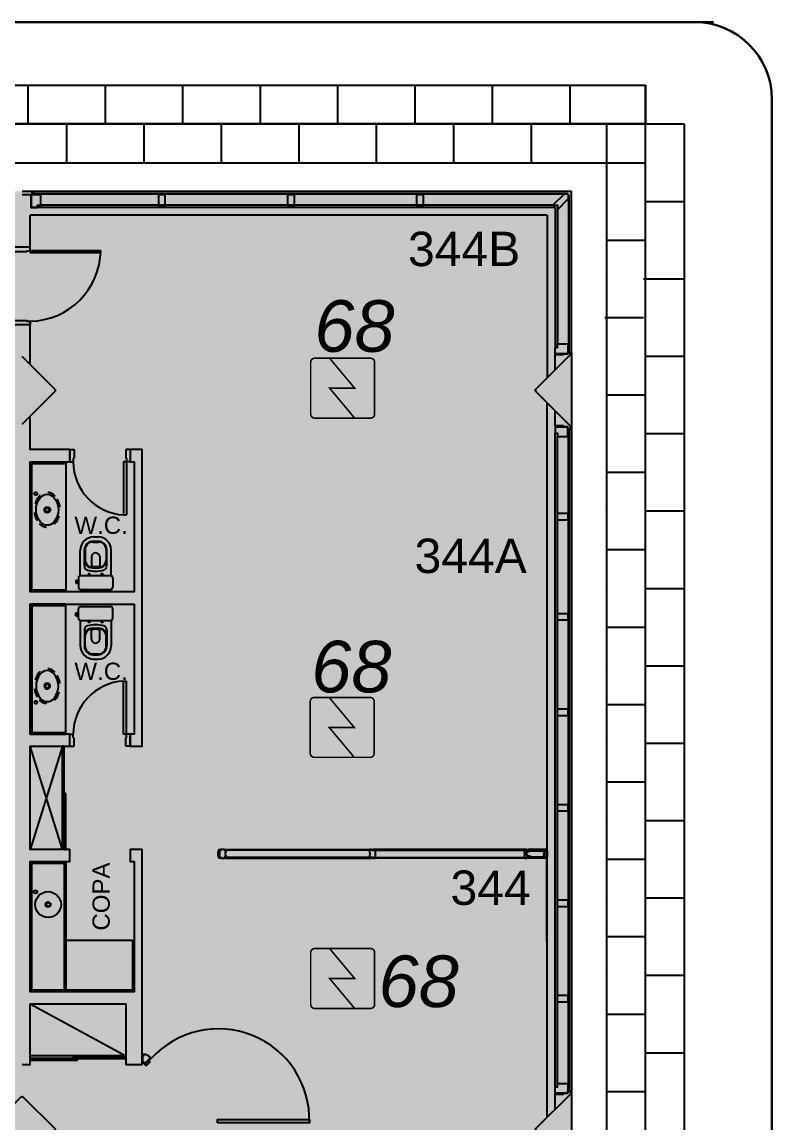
# Model space of a CAD drawing. Header units: metres. Extents: x -331 to 2982, y 362 to 2539.
# Drawn here: x 863.99 to 872.71, y 2226.89 to 2239.7 of the extents above; entities that cross this region are included whole.
import ezdxf

# ---------------------------------------------------------------- set-up
doc = ezdxf.new("R2010")
doc.units = ezdxf.units.M
doc.linetypes.add('XR_BL2_3 PAV$0$CONTINUOUS', pattern=[0])
doc.linetypes.add('XR_BL2_3 PAV$0$HIDDEN', pattern=[0.375, 0.25, -0.125])
doc.layers.get('0').update_dxf_attribs({"color": 251})
doc.layers.add('_corredores', color=251, linetype='Continuous', plot=False)
doc.layers.add('_salas', color=251, linetype='Continuous', plot=False)
for name, color, linetype in [('ALV', 251, 'Continuous'), ('CX', 251, 'Continuous'), ('Det', 251, 'Continuous'), ('DET. FUMAÇA', 1, 'Continuous'), ('Detector_antigo', 84, 'Continuous'), ('Div', 251, 'Continuous'), ('Est', 251, 'Continuous'), ('Mob', 251, 'Continuous'), ('Texto_Salas', 251, 'Continuous'), ('vid', 251, 'Continuous'), ('Zlixo01', 251, 'Continuous')]:
    doc.layers.add(name, color=color, linetype=linetype)
doc.layers.add('Botoeira_antiga', color=74, linetype='Continuous', lineweight=30)
doc.styles.add('ARIAL', font='arial.ttf')
doc.styles.add('X3G_ENTITY_1416C41F', font='arial.ttf', dxfattribs={"height": 0.6})
doc.styles.add('X3G_ENTITY_1422868D', font='arial.ttf', dxfattribs={"height": 0.4})
doc.styles.add('X3G_ENTITY_1422868E', font='arial.ttf', dxfattribs={"height": 0.4})
doc.styles.add('X3G_ENTITY_1422868F', font='arial.ttf', dxfattribs={"height": 0.4})

# ---------------------------------------------------------------- blocks, each defined once
blk = doc.blocks.new('XR_BL2_3 PAV$0$PERFIL_UNIT_12')
at = {"layer": 'CX'}
blk.add_lwpolyline([(0, 0.12), (-0.08, 0.12), (-0.08, 0), (0, 0)], close=True, dxfattribs=at)
blk = doc.blocks.new('XR_BL2_3 PAV$0$perfil_cc')
at = {"layer": 'CX'}
for p, q in [((-0.115, 0.117), (-0.115, -0.029)), ((-0.115, -0.029), (-0.115, 0.117))]:
    blk.add_line(p, q, dxfattribs=at)
blk.add_lwpolyline([(0, 0.12), (-0.08, 0.12), (-0.115, 0.12), (-0.115, -0.029), (-0.085, -0.029), (-0.085, -0.028), (-0.04, -0.028), (-0.04, 0), (0, 0)], close=True, dxfattribs=at)
blk = doc.blocks.new('Detector de fumaça')
at = {"layer": 'DET. FUMAÇA', "linetype": 'Continuous', "lineweight": 15, "const_width": 0.0187}
blk.add_lwpolyline([(774.599, 539.816), (775.249, 539.816, -0.414214), (775.296, 539.769), (775.296, 539.167, -0.414214), (775.249, 539.12), (774.599, 539.12, -0.414214), (774.553, 539.167), (774.553, 539.769, -0.414214)], format="xyb", close=True, dxfattribs=at)
blk.add_lwpolyline([(774.773, 539.816), (775.064, 539.468), (774.773, 539.468), (775.064, 539.12)], dxfattribs=at)

msp = doc.modelspace()

# ---------------------------------------------------------------- hatches: boundary and pattern name
at = {"layer": '_corredores', "transparency": 33554508}
h = msp.add_hatch(color=256, dxfattribs=at)
h.dxf.hatch_style = 1
h.paths.add_polyline_path([(851.611, 2224.542), (870.381, 2224.542), (870.381, 2226.378), (870.191, 2226.378), (870.191, 2226.575), (870.005, 2226.762), (866.306, 2226.763), (866.29, 2226.729), (866.185, 2226.811), (865.424, 2227.572), (863.996, 2227.572), (862.567, 2227.572), (861.757, 2226.763), (861.722, 2226.763), (861.718, 2226.762), (861.705, 2226.761), (861.687, 2226.761), (858.092, 2226.763), (857.746, 2226.416), (857.399, 2226.763), (853.806, 2226.763), (853.79, 2226.729), (853.686, 2226.811), (852.924, 2227.572), (851.496, 2227.572), (849.749, 2227.572), (849.749, 2226.812), (849.609, 2226.812), (849.609, 2229.892), (844.805, 2229.892), (844.805, 2226.871), (844.864, 2226.812), (845.246, 2227.194), (845.628, 2226.812), (845.246, 2226.43), (844.805, 2226.871), (844.805, 2226.753), (844.815, 2226.763), (840.708, 2226.763), (840.376, 2226.43), (840.043, 2226.763), (836.436, 2226.763), (836.42, 2226.729), (836.316, 2226.811), (835.554, 2227.572), (834.126, 2227.572), (832.698, 2227.572), (831.888, 2226.763), (831.852, 2226.763), (831.849, 2226.762), (831.835, 2226.761), (831.817, 2226.761), (828.223, 2226.763), (827.876, 2226.416), (827.529, 2226.763), (823.936, 2226.763), (823.92, 2226.729), (823.815, 2226.811), (823.054, 2227.572), (821.626, 2227.572), (820.197, 2227.572), (819.387, 2226.763), (819.352, 2226.763), (819.348, 2226.762), (819.335, 2226.761), (819.317, 2226.761), (815.722, 2226.763), (815.376, 2226.416), (815.029, 2226.763), (811.436, 2226.763), (811.42, 2226.729), (811.315, 2226.811), (810.554, 2227.572), (809.126, 2227.572), (807.697, 2227.572), (806.887, 2226.763), (806.852, 2226.763), (806.848, 2226.762), (806.835, 2226.761), (806.817, 2226.761), (803.222, 2226.763), (802.876, 2226.416), (802.529, 2226.763), (798.936, 2226.763), (798.92, 2226.729), (798.815, 2226.811), (798.054, 2227.572), (796.626, 2227.572), (795.197, 2227.572), (794.387, 2226.763), (794.352, 2226.763), (794.348, 2226.762), (794.335, 2226.761), (794.317, 2226.761), (790.722, 2226.763), (790.376, 2226.416), (790.029, 2226.763), (786.436, 2226.763), (786.42, 2226.729), (786.315, 2226.811), (785.554, 2227.572), (784.126, 2227.572), (782.697, 2227.572), (781.887, 2226.763), (781.852, 2226.763), (781.848, 2226.762), (781.835, 2226.761), (781.817, 2226.761), (778.222, 2226.763), (777.876, 2226.416), (777.529, 2226.763), (773.936, 2226.763), (773.92, 2226.729), (773.816, 2226.811), (773.054, 2227.572), (771.626, 2227.572), (770.197, 2227.572), (769.387, 2226.763), (769.352, 2226.763), (769.348, 2226.762), (769.335, 2226.761), (769.317, 2226.761), (765.617, 2226.762), (765.431, 2226.575), (765.431, 2226.378), (765.241, 2226.378), (765.241, 2224.542), (770.086, 2224.542), (770.086, 2214.629), (770.226, 2214.629), (770.226, 2205.509), (767.338, 2205.509), (767.338, 2207.704), (766.211, 2207.704), (766.211, 2205.509), (751.111, 2205.509), (751.111, 2210.741), (749.911, 2210.741), (749.911, 2205.509), (746.061, 2205.509), (746.061, 2201.894), (748.431, 2201.894), (748.431, 2203.594), (748.031, 2203.594), (748.031, 2203.794), (754.456, 2203.794), (754.456, 2203.594), (754.131, 2203.594), (754.131, 2201.894), (754.456, 2201.894), (754.456, 2201.694), (754.456, 2201.169), (757.956, 2201.169), (757.956, 2203.569), (757.956, 2203.769), (768.011, 2203.769), (768.011, 2203.749), (768.816, 2203.749), (768.816, 2195.789), (767.986, 2195.789), (767.986, 2195.769), (762.346, 2195.769), (761.071, 2195.769), (761.071, 2193.044), (754.156, 2193.044), (752.481, 2193.044), (752.481, 2160.519), (752.481, 2157.069), (754.081, 2157.069), (754.081, 2160.544), (753.906, 2160.544), (753.906, 2163.419), (754.171, 2163.419), (754.171, 2187.629), (760.806, 2187.629), (760.806, 2187.719), (773.011, 2187.719), (775.861, 2187.719), (782.791, 2187.719), (782.791, 2190.319), (775.861, 2190.319), (772.986, 2190.319), (772.986, 2195.79), (771.756, 2195.789), (771.756, 2203.744), (773.121, 2203.744), (773.121, 2203.829), (845.141, 2203.829), (845.141, 2195.819), (845.261, 2195.819), (845.261, 2190.319), (839.761, 2190.319), (839.761, 2188.494), (845.261, 2188.494), (845.261, 2187.569), (849.661, 2187.569), (849.661, 2185.094), (852.261, 2185.094), (852.261, 2183.894), (853.061, 2183.894), (853.061, 2176.889), (852.261, 2176.889), (852.261, 2175.254), (853.061, 2175.254), (853.061, 2168.394), (852.261, 2168.394), (852.261, 2166.994), (853.061, 2166.994), (853.061, 2159.489), (825.261, 2159.489), (825.261, 2158.669), (814.561, 2158.669), (814.561, 2159.469), (811.031, 2159.469), (811.031, 2158.069), (813.081, 2158.069), (813.081, 2157.769), (812.881, 2157.769), (812.881, 2156.869), (827.081, 2156.869), (827.081, 2158.069), (854.661, 2158.069), (854.661, 2183.893), (855.756, 2183.893), (855.756, 2184.657), (854.661, 2184.657), (854.661, 2186.757), (855.756, 2186.757), (855.756, 2187.519), (852.011, 2187.519), (852.011, 2187.719), (870.321, 2187.719), (870.321, 2195.769), (866.411, 2195.769), (866.411, 2195.773), (852.411, 2195.789), (852.411, 2195.699), (852.411, 2190.369), (849.561, 2190.369), (849.561, 2205.509), (845.001, 2205.509), (845.001, 2208.659), (849.561, 2208.659), (849.561, 2208.919), (849.561, 2212.194), (852.211, 2212.194), (852.211, 2214.629), (851.611, 2214.629)])
h.paths.add_polyline_path([(845.931, 2221.609), (845.47, 2221.609), (845.47, 2222.029), (843.97, 2222.029), (843.97, 2221.609), (843.95, 2220.109), (845.93, 2220.109), (845.931, 2214.629), (846.008, 2214.629), (846.008, 2210.809), (843.811, 2210.809), (843.811, 2205.509), (835.011, 2205.509), (835.011, 2210.809), (833.811, 2210.809), (833.811, 2205.509), (825.011, 2205.509), (825.011, 2210.809), (823.811, 2210.809), (823.811, 2205.509), (815.011, 2205.509), (815.011, 2210.809), (813.811, 2210.809), (813.811, 2205.509), (805.011, 2205.509), (805.011, 2210.809), (803.811, 2210.809), (803.811, 2205.509), (795.011, 2205.509), (795.011, 2210.809), (793.811, 2210.809), (793.811, 2205.509), (785.011, 2205.509), (785.011, 2210.809), (783.811, 2210.809), (783.811, 2205.509), (775.011, 2205.509), (775.011, 2210.809), (773.981, 2210.809), (773.981, 2205.509), (773.196, 2205.509), (773.196, 2214.629), (773.126, 2214.629), (773.125, 2220.109), (775.146, 2220.109), (775.146, 2221.609), (775.126, 2221.609), (775.126, 2222.029), (773.626, 2222.029), (773.626, 2221.609), (773.166, 2221.609), (773.166, 2224.542), (845.931, 2224.541)], flags=16)
h.paths.add_polyline_path([(851.496, 2226.43), (851.114, 2226.812), (851.496, 2227.194), (851.878, 2226.812)], flags=16)
h.paths.add_polyline_path([(834.508, 2226.812), (834.126, 2226.43), (833.744, 2226.812), (834.126, 2227.194)], flags=16)
h.paths.add_polyline_path([(863.614, 2226.812), (863.996, 2227.194), (864.378, 2226.812), (863.996, 2226.43)], flags=16)
h.paths.add_polyline_path([(822.008, 2226.812), (821.626, 2226.43), (821.244, 2226.812), (821.626, 2227.194)], flags=16)
h.paths.add_polyline_path([(864.389, 2190.556), (864.551, 2190.634), (864.712, 2190.35), (866.013, 2191.248, -0.431733), (866.332, 2192.391), (865.598, 2193.79), (865.28, 2193.589), (865.172, 2193.734, -2.788173)], flags=16)
h.paths.add_polyline_path([(809.508, 2226.812), (809.126, 2226.43), (808.744, 2226.812), (809.126, 2227.194)], flags=16)
h.paths.add_polyline_path([(797.008, 2226.812), (796.626, 2226.43), (796.244, 2226.812), (796.626, 2227.194)], flags=16)
h.paths.add_polyline_path([(784.507, 2226.812), (784.126, 2226.43), (783.744, 2226.812), (784.126, 2227.194)], flags=16)
h.paths.add_polyline_path([(772.008, 2226.812), (771.626, 2226.43), (771.244, 2226.812), (771.626, 2227.194)], flags=16)
h.paths.add_polyline_path([(767.557, 2193.922), (767.41, 2193.819), (767.205, 2194.063), (766.31, 2193.169, -0.414214), (766.31, 2192.369), (767.205, 2191.475), (767.41, 2191.719), (767.557, 2191.616, -3.171595)], flags=16)
at = {"layer": '_salas', "transparency": 33554559}
h = msp.add_hatch(color=256, dxfattribs=at)
h.dxf.hatch_style = 1
h.paths.add_polyline_path([(870.379, 2237.729), (851.629, 2237.729), (851.629, 2239.284), (851.299, 2239.284), (851.299, 2237.729), (840.564, 2237.729), (840.564, 2239.284), (840.234, 2239.284), (840.234, 2237.729), (765.239, 2237.729), (765.239, 2226.38), (765.429, 2226.38), (765.429, 2226.577), (765.615, 2226.764), (769.35, 2226.765), (769.383, 2226.773), (769.434, 2226.814), (770.192, 2227.57), (770.205, 2227.583), (770.229, 2227.574), (771.624, 2227.574), (773.019, 2227.574), (773.043, 2227.583), (773.056, 2227.57), (773.814, 2226.814), (773.866, 2226.773), (773.898, 2226.765), (777.527, 2226.765), (777.867, 2226.425), (777.874, 2226.432), (778.221, 2226.765), (781.85, 2226.765), (781.882, 2226.773), (781.934, 2226.814), (782.692, 2227.57), (782.705, 2227.583), (782.729, 2227.574), (784.124, 2227.574), (785.519, 2227.574), (785.543, 2227.583), (785.556, 2227.57), (786.314, 2226.814), (786.365, 2226.773), (786.398, 2226.765), (790.027, 2226.765), (790.367, 2226.425), (790.374, 2226.432), (790.721, 2226.765), (794.35, 2226.765), (794.382, 2226.773), (794.434, 2226.814), (795.191, 2227.57), (795.205, 2227.583), (795.229, 2227.574), (796.624, 2227.574), (798.019, 2227.574), (798.043, 2227.583), (798.056, 2227.57), (798.814, 2226.814), (798.865, 2226.773), (798.898, 2226.765), (802.527, 2226.765), (802.867, 2226.425), (802.874, 2226.432), (803.221, 2226.765), (806.85, 2226.765), (806.882, 2226.773), (806.934, 2226.814), (807.691, 2227.57), (807.705, 2227.583), (807.729, 2227.574), (809.124, 2227.574), (810.519, 2227.574), (810.543, 2227.583), (810.556, 2227.57), (811.314, 2226.814), (811.365, 2226.773), (811.398, 2226.765), (815.027, 2226.765), (815.367, 2226.425), (815.374, 2226.432), (815.721, 2226.765), (819.35, 2226.765), (819.382, 2226.773), (819.434, 2226.814), (820.191, 2227.57), (820.204, 2227.583), (820.229, 2227.574), (821.624, 2227.574), (823.019, 2227.574), (823.043, 2227.583), (823.056, 2227.57), (823.814, 2226.814), (823.865, 2226.773), (823.898, 2226.765), (827.528, 2226.765), (827.867, 2226.425), (827.874, 2226.432), (828.221, 2226.765), (831.85, 2226.765), (831.883, 2226.773), (831.935, 2226.814), (832.692, 2227.57), (832.705, 2227.583), (832.729, 2227.574), (834.124, 2227.574), (835.519, 2227.574), (835.544, 2227.583), (835.557, 2227.57), (836.314, 2226.814), (836.366, 2226.773), (836.398, 2226.765), (840.042, 2226.765), (840.374, 2226.432), (840.707, 2226.765), (844.803, 2226.765), (844.803, 2229.894), (849.608, 2229.894), (849.608, 2226.814), (849.748, 2226.814), (849.748, 2227.574), (851.494, 2227.574), (852.889, 2227.574), (852.913, 2227.583), (852.926, 2227.57), (853.684, 2226.814), (853.736, 2226.773), (853.768, 2226.765), (857.397, 2226.765), (857.737, 2226.425), (857.744, 2226.432), (858.091, 2226.765), (861.72, 2226.765), (861.752, 2226.773), (861.804, 2226.814), (862.562, 2227.57), (862.575, 2227.583), (862.599, 2227.574), (863.994, 2227.574), (865.389, 2227.574), (865.413, 2227.583), (865.426, 2227.57), (866.184, 2226.814), (866.235, 2226.773), (866.268, 2226.765), (870.003, 2226.764), (870.189, 2226.577), (870.189, 2226.38), (870.379, 2226.38)])
h = msp.add_hatch(color=256, dxfattribs=at)
h.dxf.hatch_style = 1
h.paths.add_polyline_path([(834.124, 2227.196), (833.742, 2226.814), (834.124, 2226.432), (834.506, 2226.814)])
h.paths.add_polyline_path([(845.626, 2226.814), (845.244, 2227.196), (844.862, 2226.814), (845.244, 2226.432)])
h.paths.add_polyline_path([(851.876, 2226.814), (851.494, 2227.196), (851.112, 2226.814), (851.494, 2226.432)])
h.paths.add_polyline_path([(864.376, 2226.814), (863.994, 2227.196), (863.612, 2226.814), (863.994, 2226.432)])

# ---------------------------------------------------------------- linework, layer by layer
for p, q in [((864.089, 2237.077), (864.089, 2237.449)), ((870.093, 2228.995), (870.093, 2230.074))]:
    msp.add_line(p, q)
at = {"layer": 'ALV'}
for p, q in [((864.089, 2237.689), (863.994, 2237.689)), ((864.089, 2235.715), (864.089, 2236.217))]:
    msp.add_line(p, q, dxfattribs=at)
for points in [[(870.189, 2235.65), (870.189, 2235.829), (870.289, 2235.829), (870.289, 2235.839), (870.338, 2235.839), (870.338, 2235.849), (870.379, 2235.849), (870.379, 2235.826)], [(870.379, 2235.002), (870.379, 2234.98), (870.364, 2234.98), (870.364, 2234.96), (870.338, 2234.96), (870.338, 2234.99), (870.289, 2234.99), (870.289, 2235), (870.189, 2235), (870.189, 2235.178)], [(863.994, 2227.574), (864.089, 2227.574), (864.089, 2228.279), (865.199, 2228.279), (865.199, 2227.574), (865.389, 2227.574), (865.389, 2230.074), (865.249, 2230.074), (865.249, 2229.934), (865.299, 2229.934), (865.299, 2228.419), (864.089, 2228.419), (864.089, 2229.934), (864.549, 2229.934), (864.549, 2230.074), (864.089, 2230.074), (864.089, 2231.274), (864.549, 2231.274), (864.549, 2231.414), (864.089, 2231.414), (864.089, 2232.929), (865.299, 2232.929), (865.299, 2231.414), (865.249, 2231.414), (865.249, 2231.274), (865.389, 2231.274), (865.389, 2234.724), (865.249, 2234.724), (865.249, 2234.584), (865.299, 2234.584), (865.299, 2233.069), (864.089, 2233.069), (864.089, 2234.584), (864.549, 2234.584), (864.549, 2234.724), (864.089, 2234.724), (864.089, 2235.113)], [(870.189, 2227.05), (870.189, 2227.229), (870.289, 2227.229), (870.289, 2227.239), (870.338, 2227.239), (870.338, 2227.269), (870.364, 2227.269), (870.364, 2227.249), (870.379, 2227.249), (870.379, 2227.24)]]:
    msp.add_lwpolyline(points, dxfattribs=at)
at = {"layer": 'Botoeira_antiga'}
for p, q in [((763.393, 2239.697), (872.029, 2239.697)), ((872.71, 2238.797), (872.71, 2219.657))]:
    msp.add_line(p, q, dxfattribs=at)
msp.add_arc((871.81, 2238.797), 0.9, 0, 90, dxfattribs=at)
at = {"layer": 'CX', "linetype": 'ByBlock', "ltscale": 0.1}
for p, q in [((863.994, 2237.729), (864.109, 2237.729)), ((864.109, 2237.689), (863.994, 2237.689)), ((864.109, 2237.729), (864.109, 2237.689)), ((864.109, 2237.714), (864.129, 2237.714)), ((864.129, 2237.714), (864.129, 2237.688))]:
    msp.add_line(p, q, dxfattribs=at)
at = {"layer": 'CX', "color": 251, "true_color": 0x606060}
for p, q in [((864.109, 2237.729), (870.379, 2237.729)), ((870.379, 2235.849), (870.379, 2237.729)), ((870.099, 2237.449), (864.089, 2237.449)), ((870.099, 2237.449), (870.099, 2235.56)), ((870.099, 2226.96), (870.099, 2235.268)), ((870.379, 2234.98), (870.379, 2227.249))]:
    msp.add_line(p, q, dxfattribs=at)
at = {"layer": 'CX'}
for p, q in [((870.335, 2235.839), (870.189, 2235.839)), ((870.189, 2235.839), (870.335, 2235.839)), ((870.289, 2235.829), (870.289, 2235.839)), ((869.967, 2235.414), (869.96, 2235.421)), ((869.967, 2235.414), (869.96, 2235.407)), ((864.549, 2234.724), (864.549, 2234.584)), ((864.549, 2234.724), (864.599, 2234.724)), ((864.589, 2234.624), (864.599, 2234.624)), ((864.589, 2234.624), (864.589, 2234.584)), ((864.599, 2234.724), (864.599, 2234.624)), ((865.199, 2234.724), (865.199, 2234.624)), ((865.249, 2234.724), (865.199, 2234.724)), ((865.209, 2234.624), (865.199, 2234.624)), ((865.209, 2234.624), (865.209, 2234.584)), ((865.249, 2234.724), (865.249, 2234.584)), ((864.549, 2234.584), (864.589, 2234.584)), ((865.174, 2234.584), (865.174, 2233.965)), ((865.209, 2234.584), (865.174, 2234.584)), ((865.209, 2234.584), (865.209, 2233.965)), ((865.249, 2234.584), (865.209, 2234.584)), ((865.174, 2233.965), (865.209, 2233.965)), ((865.174, 2232.033), (865.209, 2232.033)), ((865.174, 2231.414), (865.174, 2232.033)), ((865.209, 2231.414), (865.209, 2232.033)), ((864.549, 2231.414), (864.589, 2231.414)), ((864.549, 2231.274), (864.549, 2231.414)), ((864.589, 2231.374), (864.589, 2231.414)), ((865.209, 2231.414), (865.174, 2231.414)), ((865.249, 2231.414), (865.209, 2231.414)), ((865.209, 2231.374), (865.209, 2231.414)), ((865.249, 2231.274), (865.249, 2231.414)), ((864.549, 2231.274), (864.599, 2231.274)), ((864.589, 2231.374), (864.599, 2231.374)), ((864.599, 2231.274), (864.599, 2231.374)), ((865.209, 2231.374), (865.199, 2231.374)), ((865.199, 2231.274), (865.199, 2231.374)), ((865.249, 2231.274), (865.199, 2231.274))]:
    msp.add_line(p, q, dxfattribs=at)
for points in [[(870.167, 2237.57, 0.668179), (870.168, 2237.568), (870.218, 2237.568), (870.218, 2237.518, 0.668179), (870.22, 2237.517), (870.338, 2237.635), (870.344, 2237.635), (870.344, 2237.681), (870.354, 2237.681), (870.331, 2237.704), (870.331, 2237.694), (870.286, 2237.694), (870.286, 2237.689)], [(866.29, 2229.973, -0.32019), (866.281, 2229.98, 0.002744), (866.278, 2229.991, -0.332744), (866.278, 2229.992, 0.702025), (866.277, 2229.995, -0.317833), (866.276, 2229.996, -0.05088), (866.274, 2230.024, -0.05088), (866.276, 2230.052, -0.317833), (866.277, 2230.053, 0.702025), (866.278, 2230.056, -0.332744), (866.278, 2230.058, 0.002744), (866.281, 2230.068, -0.32019), (866.29, 2230.075), (866.293, 2230.075, -0.414214), (866.298, 2230.07), (866.298, 2230.059), (866.285, 2230.059), (866.285, 2230.042, 0.414214), (866.285, 2230.042), (866.286, 2230.042), (866.286, 2230.043, -0.414214), (866.288, 2230.044), (866.29, 2230.044), (866.29, 2230.004), (866.288, 2230.004, -0.414214), (866.286, 2230.006), (866.286, 2230.007), (866.285, 2230.007, 0.414214), (866.285, 2230.006), (866.285, 2229.989), (866.298, 2229.989), (866.298, 2229.978, -0.414214), (866.293, 2229.973)], [(866.363, 2230.044), (866.363, 2230.042), (866.364, 2230.042, 0.414214), (866.365, 2230.042), (866.365, 2230.059), (866.35, 2230.059), (866.35, 2230.07, 0.414214), (866.345, 2230.075), (866.305, 2230.075, 0.414214), (866.3, 2230.07), (866.3, 2230.059), (866.285, 2230.059), (866.285, 2230.042, 0.414214), (866.285, 2230.042), (866.286, 2230.042), (866.286, 2230.043, -0.414214), (866.288, 2230.044), (866.29, 2230.044), (866.29, 2230.004), (866.288, 2230.004, -0.414214), (866.286, 2230.006), (866.286, 2230.007), (866.285, 2230.007, 0.414214), (866.285, 2230.006), (866.285, 2229.989), (866.3, 2229.989), (866.3, 2229.978, 0.414214), (866.305, 2229.973), (866.325, 2229.973), (866.345, 2229.973, 0.414214), (866.35, 2229.978), (866.35, 2229.989), (866.365, 2229.989), (866.365, 2230.006, 0.414214), (866.364, 2230.007), (866.363, 2230.007), (866.363, 2230.004), (866.36, 2230.004), (866.36, 2230.044)], [(868.07, 2230.066), (868.066, 2230.066, 0.414214), (868.063, 2230.063), (868.063, 2230.068, 0.439162), (868.057, 2230.075), (868.039, 2230.075, 0.414214), (868.038, 2230.074), (868.038, 2230.074), (868.053, 2230.074), (868.053, 2230.066), (868.038, 2230.066, 0.322891), (868.033, 2230.061), (868.033, 2230.041, 0.13729), (868.033, 2230.038), (868.035, 2230.036, -0.13729), (868.036, 2230.033), (868.036, 2230.024), (868.036, 2230.015, -0.13729), (868.035, 2230.013), (868.033, 2230.01, 0.13729), (868.033, 2230.007), (868.033, 2229.987, 0.322891), (868.038, 2229.982), (868.053, 2229.982), (868.053, 2229.975), (868.038, 2229.975), (868.038, 2229.974, 0.414214), (868.039, 2229.973), (868.057, 2229.973, 0.439162), (868.063, 2229.98), (868.063, 2229.985, 0.414214), (868.066, 2229.982), (868.07, 2229.982, 0.414214), (868.073, 2229.985), (868.073, 2229.98, 0.439162), (868.079, 2229.973), (868.097, 2229.973, 0.414214), (868.098, 2229.974), (868.098, 2229.975), (868.083, 2229.975), (868.083, 2229.982), (868.098, 2229.982, 0.322891), (868.104, 2229.987), (868.104, 2230.007, 0.13729), (868.103, 2230.01), (868.101, 2230.013, -0.13729), (868.101, 2230.015), (868.101, 2230.024), (868.101, 2230.033, -0.13729), (868.101, 2230.036), (868.103, 2230.038, 0.13729), (868.104, 2230.041), (868.104, 2230.061, 0.322891), (868.098, 2230.066), (868.083, 2230.066), (868.083, 2230.074), (868.098, 2230.074), (868.098, 2230.074, 0.414214), (868.097, 2230.075), (868.079, 2230.075, 0.439162), (868.073, 2230.068), (868.073, 2230.063, 0.414214)], [(870.06, 2230.036), (870.062, 2230.047, -0.194954), (870.063, 2230.048), (870.065, 2230.049, 0.387702), (870.065, 2230.052), (870.064, 2230.055), (870.064, 2230.055), (870.066, 2230.05), (870.067, 2230.051), (870.067, 2230.058), (870.055, 2230.058), (870.055, 2230.059), (870.099, 2230.059), (870.099, 2229.989), (870.055, 2229.989), (870.055, 2229.991), (870.067, 2229.991), (870.067, 2229.997), (870.066, 2229.998), (870.064, 2229.993), (870.064, 2229.994), (870.065, 2229.997, 0.387702), (870.065, 2229.999), (870.063, 2230, -0.194954), (870.062, 2230.002), (870.06, 2230.012, -0.268551), (870.061, 2230.017), (870.069, 2230.022), (870.069, 2230.026), (870.061, 2230.031, -0.268551)], [(865.389, 2227.659, 0.414214), (865.39, 2227.658), (865.391, 2227.658), (865.391, 2227.659, -0.414214), (865.393, 2227.661), (865.394, 2227.661), (865.394, 2227.641), (865.394, 2227.621), (865.393, 2227.621, -0.414214), (865.391, 2227.622), (865.391, 2227.623), (865.39, 2227.623, 0.414214), (865.389, 2227.623), (865.389, 2227.606), (865.404, 2227.606), (865.404, 2227.595, 0.668179), (865.413, 2227.591), (865.421, 2227.599), (865.431, 2227.589), (865.443, 2227.601, 0.414214), (865.443, 2227.601), (865.443, 2227.602), (865.442, 2227.601, -0.414214), (865.439, 2227.601), (865.438, 2227.603), (865.467, 2227.631), (865.468, 2227.63, -0.414214), (865.468, 2227.627), (865.467, 2227.627), (865.468, 2227.626, 0.414214), (865.469, 2227.626), (865.481, 2227.638), (865.47, 2227.649), (865.478, 2227.657, 0.441105), (865.478, 2227.664, 0.152372), (865.41, 2227.692, 0.441105), (865.404, 2227.687), (865.404, 2227.676), (865.389, 2227.676)]]:
    msp.add_lwpolyline(points, format="xyb", close=True, dxfattribs=at)
at = {"layer": 'CX', "color": 251}
for points in [[(863.899, 2237.077), (863.899, 2237.027), (864.049, 2237.027), (864.049, 2237.037), (864.089, 2237.037), (864.089, 2237.077)], [(864.089, 2237.037), (864.089, 2237.017), (864.909, 2237.017), (864.909, 2237.037)], [(863.899, 2236.177), (863.899, 2236.227), (864.049, 2236.227), (864.049, 2236.217), (864.089, 2236.217), (864.089, 2236.177)]]:
    msp.add_lwpolyline(points, close=True, dxfattribs=at)
at = {"layer": 'CX'}
for points in [[(870.338, 2235.954), (870.338, 2235.874), (870.338, 2235.839), (870.189, 2235.839), (870.189, 2235.869), (870.19, 2235.869), (870.19, 2235.913), (870.218, 2235.913), (870.218, 2235.954)], [(864.639, 2227.624), (864.639, 2227.644), (864.089, 2227.644), (864.089, 2227.624)], [(865.199, 2227.644), (865.199, 2227.664), (864.589, 2227.664), (864.589, 2227.644)], [(866.264, 2226.895), (866.264, 2226.933), (867.334, 2226.933), (867.334, 2226.895)]]:
    msp.add_lwpolyline(points, close=True, dxfattribs=at)
at = {"layer": 'CX', "linetype": 'XR_BL2_3 PAV$0$CONTINUOUS'}
msp.add_lwpolyline([(869.839, 2229.973), (869.857, 2229.973, 0.420879), (869.863, 2229.98), (869.863, 2229.989), (869.883, 2229.989), (869.883, 2229.995), (869.888, 2229.994), (869.888, 2229.992, 0.414214), (869.891, 2229.989), (869.9, 2229.989), (869.906, 2229.989), (869.906, 2229.991), (869.9, 2229.991), (869.891, 2229.991, -0.414214), (869.889, 2229.992), (869.889, 2229.995, 0.414214), (869.888, 2229.996), (869.881, 2229.997, -0.212526), (869.879, 2229.998), (869.879, 2229.999), (869.878, 2229.998), (869.879, 2229.997, 0.204506), (869.88, 2229.996), (869.881, 2229.996), (869.881, 2229.991), (869.868, 2229.991), (869.868, 2230.007), (869.859, 2230.007), (869.859, 2230.026), (869.859, 2230.042), (869.868, 2230.042), (869.868, 2230.058), (869.881, 2230.058), (869.881, 2230.053), (869.88, 2230.053, 0.204506), (869.879, 2230.052), (869.878, 2230.051), (869.879, 2230.05), (869.879, 2230.051, -0.212526), (869.881, 2230.052), (869.888, 2230.053, 0.414214), (869.889, 2230.054), (869.889, 2230.056, -0.414214), (869.891, 2230.058), (869.895, 2230.058), (869.906, 2230.058), (869.906, 2230.059), (869.895, 2230.059), (869.891, 2230.059, 0.414214), (869.888, 2230.056), (869.888, 2230.054), (869.883, 2230.053), (869.883, 2230.059), (869.863, 2230.059), (869.863, 2230.069, 0.420879), (869.857, 2230.076), (869.839, 2230.076, 0.414214), (869.838, 2230.075), (869.838, 2230.074), (869.853, 2230.074), (869.853, 2230.067), (869.838, 2230.067, 0.322891), (869.832, 2230.062), (869.832, 2230.041, 0.13729), (869.833, 2230.039), (869.834, 2230.036, -0.13729), (869.835, 2230.033), (869.835, 2230.024), (869.835, 2230.015, -0.13729), (869.834, 2230.013), (869.833, 2230.01, 0.13729), (869.832, 2230.007), (869.832, 2229.987, 0.322891), (869.838, 2229.982), (869.853, 2229.982), (869.853, 2229.975), (869.838, 2229.975), (869.838, 2229.974, 0.414214)], format="xyb", close=True, dxfattribs=at)
msp.add_lwpolyline([(865.495, 2227.643, 0.414214), (865.495, 2227.646), (865.486, 2227.655, 0.414214), (865.479, 2227.655), (865.471, 2227.648), (865.474, 2227.645), (865.475, 2227.646), (865.473, 2227.648), (865.48, 2227.654, -0.414214), (865.485, 2227.654), (865.494, 2227.645, -0.414214), (865.494, 2227.645), (865.489, 2227.64), (865.487, 2227.642, 0.414214), (865.485, 2227.642), (865.431, 2227.587), (865.42, 2227.597), (865.413, 2227.59, 0.422579), (865.413, 2227.583), (865.426, 2227.57, 0.414214), (865.45, 2227.57), (865.479, 2227.6, 0.414214), (865.479, 2227.602), (865.474, 2227.608), (865.473, 2227.605), (865.469, 2227.609), (865.472, 2227.61), (865.466, 2227.615), (865.494, 2227.643)], format="xyb", dxfattribs=at)
at = {"layer": 'CX', "color": 251}
msp.add_arc((864.073, 2237.053), 0.836, 271.0931, 358.9069, dxfattribs=at)
at = {"layer": 'CX', "color": 251, "true_color": 0x606060}
for centre, radius, start, end in [((865.209, 2234.584), 0.62, 180, 266.7638), ((865.209, 2231.414), 0.62, 93.2362, 180), ((866.277, 2226.932), 1.057, 358.1408, 137.7333)]:
    msp.add_arc(centre, radius, start, end, dxfattribs=at)
at = {"layer": 'Det', "color": 251}
for p, q in [((851.629, 2238.961), (871.239, 2238.961)), ((864.064, 2238.511), (864.064, 2238.961)), ((864.964, 2238.511), (864.964, 2238.961)), ((865.864, 2238.511), (865.864, 2238.961)), ((866.764, 2238.511), (866.764, 2238.961)), ((867.664, 2238.511), (867.664, 2238.961)), ((868.564, 2238.511), (868.564, 2238.961)), ((869.464, 2238.511), (869.464, 2238.961)), ((870.364, 2238.511), (870.364, 2238.961)), ((870.364, 2238.511), (870.364, 2238.961)), ((871.239, 2238.961), (871.239, 2238.511)), ((871.239, 2238.511), (871.239, 2238.961)), ((871.239, 2224.564), (871.239, 2238.593)), ((851.629, 2238.511), (871.239, 2238.511)), ((851.794, 2238.511), (871.144, 2238.511)), ((851.989, 2238.511), (871.089, 2238.511)), ((852.334, 2238.511), (871.089, 2238.511)), ((852.389, 2238.511), (871.144, 2238.511)), ((864.514, 2238.061), (864.514, 2238.511)), ((865.414, 2238.061), (865.414, 2238.511)), ((866.314, 2238.061), (866.314, 2238.511)), ((867.214, 2238.061), (867.214, 2238.511)), ((868.114, 2238.061), (868.114, 2238.511)), ((869.014, 2238.061), (869.014, 2238.511)), ((869.914, 2238.061), (869.914, 2238.511)), ((869.914, 2238.061), (869.914, 2238.511)), ((870.789, 2238.511), (870.789, 2213.671)), ((871.239, 2238.511), (871.689, 2238.511)), ((871.239, 2224.933), (871.239, 2238.511)), ((871.689, 2238.511), (871.689, 2213.671)), ((851.629, 2238.061), (870.789, 2238.061)), ((852.119, 2238.061), (870.769, 2238.061)), ((852.464, 2238.061), (870.769, 2238.061)), ((852.519, 2238.061), (870.769, 2238.061)), ((870.364, 2238.061), (870.364, 2238.061)), ((870.364, 2238.061), (870.364, 2238.061)), ((870.419, 2238.061), (870.419, 2238.061)), ((870.419, 2238.061), (870.419, 2238.061)), ((870.789, 2238.061), (871.239, 2238.061)), ((871.239, 2237.611), (871.689, 2237.611)), ((870.789, 2237.161), (871.239, 2237.161)), ((870.769, 2236.711), (870.769, 2236.711)), ((871.219, 2236.711), (871.689, 2236.711)), ((870.769, 2236.261), (871.219, 2236.261)), ((871.239, 2235.811), (871.689, 2235.811)), ((870.789, 2235.361), (871.239, 2235.361)), ((870.789, 2235.361), (871.239, 2235.361)), ((871.239, 2234.911), (871.689, 2234.911)), ((871.239, 2234.911), (871.689, 2234.911)), ((870.789, 2234.461), (871.239, 2234.461)), ((870.789, 2234.461), (871.239, 2234.461)), ((870.769, 2234.051), (870.769, 2234.051)), ((870.769, 2234.011), (870.769, 2234.011)), ((871.239, 2234.011), (871.689, 2234.011)), ((870.789, 2233.561), (871.239, 2233.561)), ((870.769, 2233.111), (870.769, 2233.111)), ((871.239, 2233.111), (871.689, 2233.111)), ((870.789, 2232.661), (871.239, 2232.661)), ((870.769, 2232.211), (870.769, 2232.211)), ((871.239, 2232.211), (871.689, 2232.211)), ((870.789, 2231.761), (871.239, 2231.761)), ((870.769, 2231.311), (870.769, 2231.311)), ((871.239, 2231.311), (871.689, 2231.311)), ((870.789, 2230.861), (871.239, 2230.861)), ((870.769, 2230.411), (870.769, 2230.411)), ((871.239, 2230.411), (871.689, 2230.411)), ((870.789, 2229.961), (871.239, 2229.961)), ((870.769, 2229.511), (870.769, 2229.511)), ((871.239, 2229.511), (871.689, 2229.511)), ((870.789, 2229.061), (871.239, 2229.061)), ((870.769, 2228.611), (870.769, 2228.611)), ((871.239, 2228.611), (871.689, 2228.611)), ((870.789, 2228.161), (871.239, 2228.161)), ((871.239, 2227.711), (871.689, 2227.711)), ((870.789, 2227.261), (871.239, 2227.261))]:
    msp.add_line(p, q, dxfattribs=at)
msp.add_lwpolyline([(871.239, 2238.511), (851.629, 2238.511)], dxfattribs=at)
at = {"layer": 'Div', "linetype": 'ByBlock'}
for points in [[(869.878, 2230.059), (870.093, 2230.059), (870.093, 2230.074), (869.878, 2230.074)], [(869.878, 2229.989), (870.093, 2229.989), (870.093, 2229.974), (869.878, 2229.974)]]:
    msp.add_lwpolyline(points, close=True, dxfattribs=at)
at = {"layer": 'Est'}
msp.add_lwpolyline([(863.994, 2235.032), (864.001, 2235.025), (864.383, 2235.407), (864.376, 2235.414), (864.383, 2235.421), (864.001, 2235.803), (863.994, 2235.796)], dxfattribs=at)
for points in [[(870.379, 2235.826), (870.379, 2235.002), (870.372, 2234.995), (869.96, 2235.407), (869.967, 2235.414), (869.96, 2235.421), (870.372, 2235.833)], [(870.379, 2226.388), (869.96, 2226.807), (869.967, 2226.814), (869.96, 2226.821), (870.379, 2227.24)]]:
    msp.add_lwpolyline(points, close=True, dxfattribs=at)
at = {"layer": 'Est', "color": 251}
for points in [[(863.987, 2227.203), (863.994, 2227.196), (864.001, 2227.203), (864.383, 2226.821), (864.376, 2226.814), (864.383, 2226.807), (864.001, 2226.425), (863.994, 2226.432), (863.987, 2226.425), (863.605, 2226.807), (863.612, 2226.814), (863.605, 2226.821)], [(870.379, 2226.388), (869.96, 2226.807), (869.967, 2226.814), (869.96, 2226.821), (870.379, 2227.24)]]:
    msp.add_lwpolyline(points, close=True, dxfattribs=at)
at = {"layer": 'Mob'}
for p, q in [((864.829, 2233.709), (864.879, 2233.709)), ((864.817, 2233.65), (864.882, 2233.65)), ((864.819, 2233.659), (864.879, 2233.659)), ((864.669, 2233.259), (864.669, 2233.549)), ((864.719, 2233.443), (864.719, 2233.559)), ((864.727, 2233.56), (864.727, 2233.44)), ((864.801, 2233.476), (864.801, 2233.37)), ((864.897, 2233.476), (864.897, 2233.37)), ((864.972, 2233.56), (864.972, 2233.44)), ((864.979, 2233.443), (864.979, 2233.559)), ((865.029, 2233.259), (865.029, 2233.559)), ((864.719, 2233.371), (864.719, 2233.443)), ((864.811, 2233.351), (864.887, 2233.351)), ((864.812, 2233.355), (864.887, 2233.355)), ((864.979, 2233.371), (864.979, 2233.443)), ((864.619, 2233.207), (864.634, 2233.207)), ((864.619, 2233.207), (864.619, 2233.172)), ((864.634, 2233.207), (864.634, 2233.172)), ((864.634, 2233.204), (864.649, 2233.204)), ((864.649, 2233.234), (864.649, 2233.124)), ((864.674, 2233.259), (865.024, 2233.259)), ((865.049, 2233.234), (865.049, 2233.124)), ((864.619, 2233.172), (864.634, 2233.172)), ((864.634, 2233.174), (864.649, 2233.174)), ((864.674, 2233.099), (865.024, 2233.099)), ((864.619, 2232.792), (864.619, 2232.827)), ((864.619, 2232.827), (864.634, 2232.827)), ((864.634, 2232.792), (864.634, 2232.827)), ((864.634, 2232.824), (864.649, 2232.824)), ((864.649, 2232.764), (864.649, 2232.874)), ((864.674, 2232.899), (865.024, 2232.899)), ((865.049, 2232.764), (865.049, 2232.874)), ((864.619, 2232.792), (864.634, 2232.792)), ((864.634, 2232.794), (864.649, 2232.794)), ((864.669, 2232.74), (864.669, 2232.449)), ((864.674, 2232.739), (865.024, 2232.739)), ((865.029, 2232.74), (865.029, 2232.439)), ((864.719, 2232.628), (864.719, 2232.555)), ((864.719, 2232.555), (864.719, 2232.439)), ((864.727, 2232.438), (864.727, 2232.558)), ((864.801, 2232.522), (864.801, 2232.628)), ((864.811, 2232.647), (864.887, 2232.647)), ((864.812, 2232.643), (864.887, 2232.643)), ((864.897, 2232.522), (864.897, 2232.628)), ((864.972, 2232.438), (864.972, 2232.558)), ((864.979, 2232.628), (864.979, 2232.555)), ((864.979, 2232.555), (864.979, 2232.439)), ((864.817, 2232.348), (864.882, 2232.348)), ((864.819, 2232.339), (864.879, 2232.339)), ((864.829, 2232.289), (864.879, 2232.289)), ((864.464, 2230.074), (864.089, 2231.274)), ((864.464, 2231.274), (864.089, 2230.074)), ((864.464, 2230.074), (864.464, 2231.274)), ((864.504, 2229.019), (865.279, 2229.019)), ((864.089, 2228.279), (865.199, 2227.674)), ((865.199, 2227.674), (864.089, 2227.674))]:
    msp.add_line(p, q, dxfattribs=at)
at = {"layer": 'Mob', "ltscale": 0.05}
msp.add_line((864.484, 2229.914), (864.484, 2228.439), dxfattribs=at)
at = {"layer": 'Mob'}
for points in [[(864.504, 2233.069), (864.504, 2233.069), (864.089, 2233.069), (864.089, 2234.584), (864.504, 2234.584), (864.504, 2233.069)], [(864.504, 2233.089), (864.109, 2233.089), (864.109, 2234.564), (864.504, 2234.564)], [(864.504, 2232.929), (864.504, 2232.929), (864.089, 2232.929), (864.089, 2231.414), (864.504, 2231.414), (864.504, 2232.929)], [(864.504, 2232.909), (864.109, 2232.909), (864.109, 2231.434), (864.504, 2231.434)], [(864.504, 2228.419), (864.504, 2228.419), (864.089, 2228.419), (864.089, 2229.934), (864.504, 2229.934), (864.504, 2228.419)], [(865.279, 2229.019), (865.279, 2228.439), (864.109, 2228.439), (864.109, 2229.914), (864.504, 2229.914)]]:
    msp.add_lwpolyline(points, dxfattribs=at)
at = {"layer": 'Mob', "linetype": 'XR_BL2_3 PAV$0$HIDDEN', "ltscale": 0.05}
for points in [[(864.192, 2234.181, -0.472393), (864.381, 2234.181)], [(864.192, 2233.867, -0.359179), (864.192, 2234.181)], [(864.381, 2234.181, -0.358975), (864.381, 2233.868)], [(864.381, 2233.868, -0.471699), (864.192, 2233.867)], [(864.381, 2232.131, 0.471699), (864.192, 2232.131)], [(864.192, 2232.131, 0.359179), (864.192, 2231.818)], [(864.381, 2231.818, 0.358975), (864.381, 2232.131)], [(864.192, 2231.818, 0.472393), (864.381, 2231.818)]]:
    msp.add_lwpolyline(points, format="xyb", dxfattribs=at)
at = {"layer": 'Mob'}
for points in [[(864.208, 2233.881, -0.359169), (864.208, 2234.168)], [(864.208, 2234.168, -0.472527), (864.365, 2234.168)], [(864.365, 2234.168, -0.358974), (864.365, 2233.881)], [(864.264, 2234.024, -1), (864.309, 2234.024)], [(864.309, 2234.024, -1), (864.264, 2234.024)], [(864.365, 2233.881, -0.471701), (864.208, 2233.881)], [(864.208, 2232.118, 0.359169), (864.208, 2231.831)], [(864.365, 2232.118, 0.471701), (864.208, 2232.118)], [(864.365, 2231.831, 0.358974), (864.365, 2232.118)], [(864.309, 2231.974, 1), (864.264, 2231.974)], [(864.264, 2231.974, 1), (864.309, 2231.974)], [(864.208, 2231.831, 0.472527), (864.365, 2231.831)]]:
    msp.add_lwpolyline(points, format="xyb", dxfattribs=at)
for points in [[(864.287, 2234.058, -1.732057), (864.257, 2234.008, -0.577348)], [(864.287, 2231.941, 1.732057), (864.257, 2231.991, 0.577348)]]:
    msp.add_lwpolyline(points, format="xyb", close=True, dxfattribs=at)
for points in [[(864.484, 2231.274), (864.464, 2231.274), (864.464, 2230.624), (864.484, 2230.624)], [(864.504, 2230.724), (864.484, 2230.724), (864.484, 2230.074), (864.504, 2230.074)]]:
    msp.add_lwpolyline(points, close=True, dxfattribs=at)
for centre, radius in [((864.154, 2234.212), 0.0175), ((864.774, 2233.278), 0.0075), ((864.924, 2233.278), 0.0075), ((864.774, 2232.72), 0.0075), ((864.924, 2232.72), 0.0075), ((864.154, 2231.787), 0.0175), ((864.15, 2229.581), 0.0203), ((864.297, 2229.434), 0.15), ((864.297, 2229.434), 0.0303), ((864.297, 2229.434), 0.0203)]:
    msp.add_circle(centre, radius, dxfattribs=at)
for centre, radius, start, end in [((864.829, 2233.549), 0.16, 90, 180), ((864.879, 2233.559), 0.15, 0, 90), ((864.819, 2233.559), 0.1, 90, 180), ((864.817, 2233.56), 0.09, 90, 180), ((864.879, 2233.559), 0.1, 0, 90), ((864.882, 2233.56), 0.09, 0, 90), ((864.849, 2233.476), 0.048, 0, 180), ((864.811, 2233.443), 0.092, 180, 270), ((864.771, 2233.371), 0.0519, 180.4721, 250.6216), ((864.812, 2233.44), 0.085, 180, 270), ((864.905, 2234.155), 0.846, 259.7212, 266.2276), ((864.84, 2233.488), 0.124, 251.5021, 274.0925), ((864.858, 2233.488), 0.124, 265.9075, 288.4979), ((864.793, 2234.155), 0.846, 273.7724, 280.2788), ((864.887, 2233.443), 0.092, 270, 0), ((864.887, 2233.44), 0.085, 270, 0), ((864.927, 2233.371), 0.0519, 289.3784, 359.5279), ((864.674, 2233.234), 0.025, 90, 180), ((865.024, 2233.234), 0.025, 0, 90), ((864.674, 2233.124), 0.025, 180, 270), ((865.024, 2233.124), 0.025, 270, 0), ((864.674, 2232.874), 0.025, 90, 180), ((865.024, 2232.874), 0.025, 0, 90), ((864.674, 2232.764), 0.025, 180, 270), ((864.905, 2231.844), 0.846, 93.7724, 100.2788), ((864.793, 2231.844), 0.846, 79.7212, 86.2276), ((865.024, 2232.764), 0.025, 270, 0), ((864.771, 2232.628), 0.0519, 109.3784, 179.5279), ((864.811, 2232.555), 0.092, 90, 180), ((864.812, 2232.558), 0.085, 90, 180), ((864.84, 2232.511), 0.124, 85.9075, 108.4979), ((864.858, 2232.511), 0.124, 71.5021, 94.0925), ((864.887, 2232.555), 0.092, 0, 90), ((864.887, 2232.558), 0.085, 0, 90), ((864.927, 2232.628), 0.0519, 0.4721, 70.6216), ((864.829, 2232.449), 0.16, 180, 270), ((864.819, 2232.439), 0.1, 180, 270), ((864.817, 2232.438), 0.09, 180, 270), ((864.849, 2232.522), 0.048, 180, 0), ((864.879, 2232.439), 0.15, 270, 0), ((864.879, 2232.439), 0.1, 270, 0), ((864.882, 2232.438), 0.09, 270, 0)]:
    msp.add_arc(centre, radius, start, end, dxfattribs=at)
at = {"layer": 'vid'}
for p, q in [((870.178, 2237.568), (864.214, 2237.568)), ((870.189, 2237.539), (864.089, 2237.539)), ((870.189, 2237.539), (870.19, 2235.913)), ((870.19, 2227.313), (870.19, 2234.915))]:
    msp.add_line(p, q, dxfattribs=at)
at = {"layer": 'vid', "linetype": 'ByBlock', "ltscale": 0.1}
for p, q in [((870.218, 2237.568), (870.218, 2235.954)), ((870.218, 2227.354), (870.218, 2234.875))]:
    msp.add_line(p, q, dxfattribs=at)
at = {"layer": 'vid'}
for points in [[(870.331, 2237.694), (864.129, 2237.694), (864.129, 2237.704), (870.331, 2237.704)], [(870.344, 2237.681), (870.344, 2235.869), (870.354, 2235.869), (870.354, 2237.681)], [(870.344, 2227.269), (870.344, 2234.96), (870.354, 2234.96), (870.354, 2227.269)], [(866.36, 2230.074), (868.053, 2230.074), (868.053, 2230.066), (866.36, 2230.066)], [(869.844, 2230.074), (868.083, 2230.074), (868.083, 2230.066), (869.844, 2230.066)], [(866.36, 2229.975), (868.053, 2229.975), (868.053, 2229.982), (866.36, 2229.982)], [(869.844, 2229.975), (868.083, 2229.975), (868.083, 2229.982), (869.844, 2229.982)]]:
    msp.add_lwpolyline(points, close=True, dxfattribs=at)

# ---------------------------------------------------------------- block references
at = {"layer": 'CX', "rotation": 270}
msp.add_blockref('XR_BL2_3 PAV$0$perfil_cc', (870.218, 2234.875), dxfattribs=at)
at = {"layer": 'DET. FUMAÇA', "linetype": 'Continuous', "lineweight": 0}
for p in [(92.796, 1695.971), (92.791, 1692.026), (92.796, 1689.106)]:
    msp.add_blockref('Detector de fumaça', p, dxfattribs=at)
at = {"layer": 'Zlixo01', "linetype": 'ByBlock', "ltscale": 0.1}
msp.add_blockref('XR_BL2_3 PAV$0$perfil_cc', (864.214, 2237.568), dxfattribs=at)
at = {"layer": 'Zlixo01', "linetype": 'ByBlock'}
for p in [(865.659, 2237.568), (867.159, 2237.568), (868.659, 2237.568)]:
    msp.add_blockref('XR_BL2_3 PAV$0$PERFIL_UNIT_12', p, dxfattribs=at)
at = {"layer": 'Zlixo01', "linetype": 'ByBlock', "xscale": -1, "rotation": 270}
for p in [(870.219, 2233.984), (870.219, 2232.82), (870.219, 2231.709), (870.219, 2230.599), (870.219, 2229.489), (870.219, 2228.379)]:
    msp.add_blockref('XR_BL2_3 PAV$0$PERFIL_UNIT_12', p, dxfattribs=at)
at = {"layer": 'Zlixo01', "linetype": 'ByBlock', "ltscale": 0.1, "xscale": -1, "rotation": 270}
msp.add_blockref('XR_BL2_3 PAV$0$perfil_cc', (870.218, 2227.354), dxfattribs=at)

# ---------------------------------------------------------------- texts
at = {"layer": 'Detector_antigo', "linetype": 'Continuous', "lineweight": 0, "char_height": 0.6, "attachment_point": 1, "style": 'X3G_ENTITY_1416C41F'}
for insert in [(867.392, 2236.462), (867.356, 2232.501), (868.138, 2228.842)]:
    msp.add_mtext_dynamic_manual_height_columns('{\\fArial|b0|i1|c0|p34;68}', width=13.3188, gutter_width=2.5, heights=[0], dxfattribs=dict(at, insert=insert))
at = {"layer": 'Texto_Salas', "color": 251}
for s, style, p in [('344B', 'X3G_ENTITY_1422868D', (868.48, 2236.858)), ('344A', 'X3G_ENTITY_1422868F', (868.556, 2233.289)), ('344', 'X3G_ENTITY_1422868E', (868.974, 2229.43))]:
    msp.add_text(s, height=0.4, dxfattribs=dict(at, style=style)).set_placement(p)
at = {"layer": 'Texto_Salas', "color": 251, "char_height": 0.2, "width": 2.2626, "attachment_point": 2, "style": 'ARIAL'}
for insert in [(864.913, 2233.945), (864.913, 2232.247)]:
    msp.add_mtext('W.C.', dxfattribs=dict(at, insert=insert))
at = {"layer": 'Texto_Salas', "color": 251, "insert": (864.813, 2229.527), "char_height": 0.2, "width": 2.2626, "attachment_point": 2, "rotation": 90, "style": 'ARIAL'}
msp.add_mtext('COPA', dxfattribs=at)

doc.saveas('drawing.dxf')
